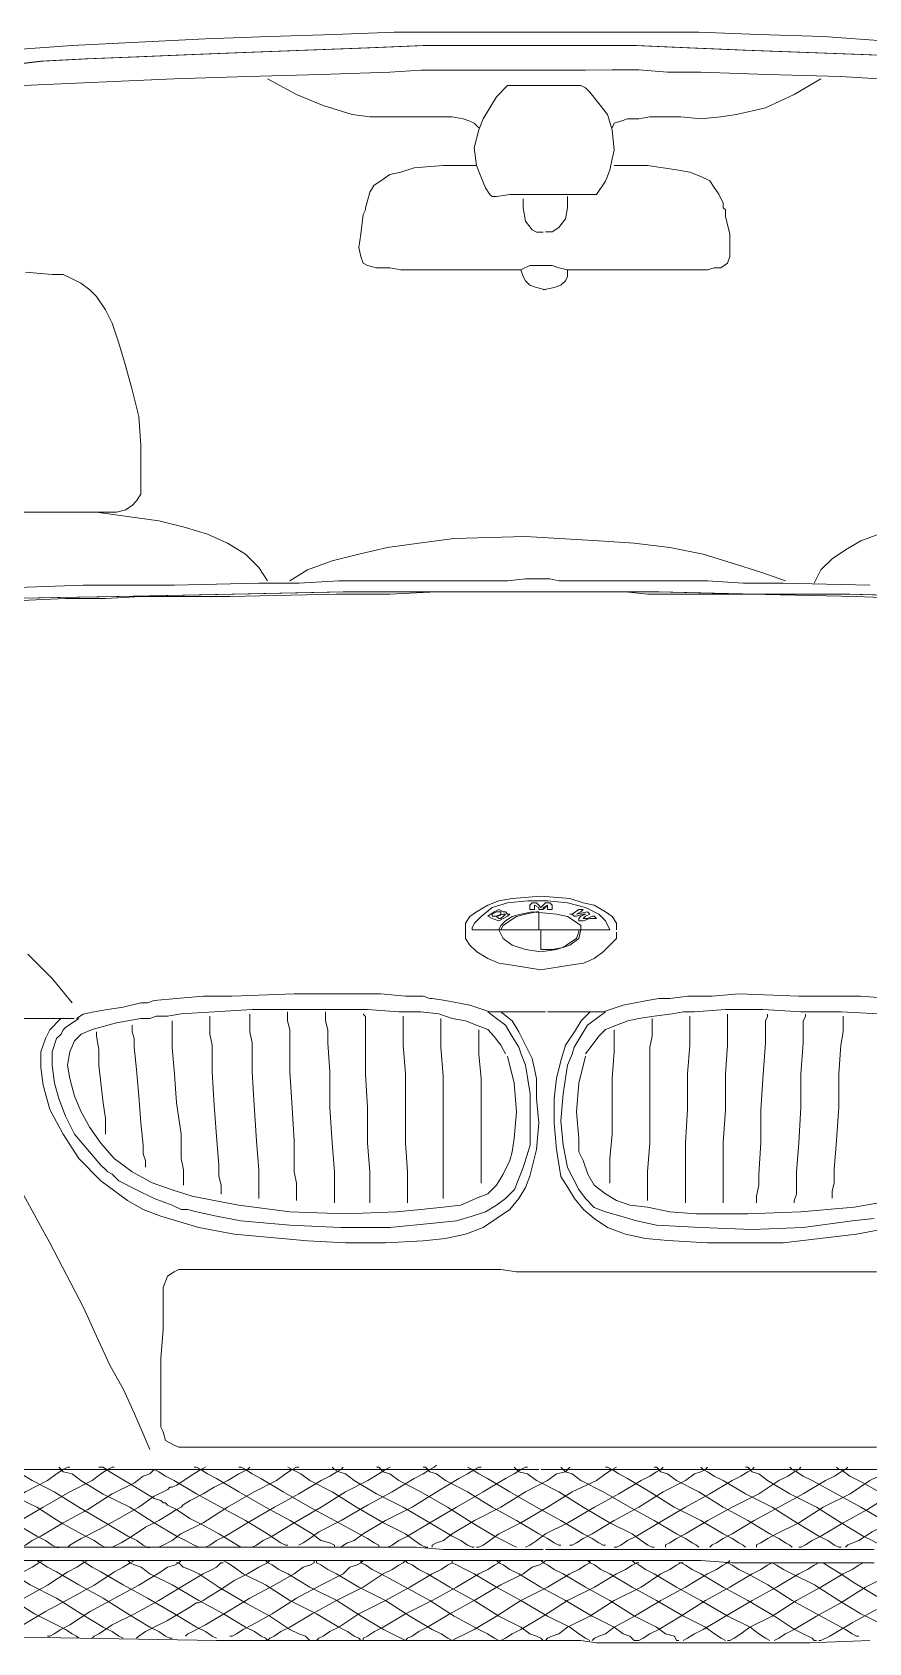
# Model space of a CAD drawing. Header units: metres. Extents: x 14 to 155, y 0 to 125.
# Drawn here: x 138.3 to 138.89, y 95.484 to 96.62 of the extents above; entities that cross this region are included whole.
import ezdxf

# ---------------------------------------------------------------- set-up
doc = ezdxf.new("R2010")
doc.units = ezdxf.units.M
doc.layers.add('PDF2_Geometry', color=7, linetype='Continuous', true_color=0xffbe80)

msp = doc.modelspace()

# ---------------------------------------------------------------- linework, layer by layer
at = {"layer": 'PDF2_Geometry', "color": 0, "lineweight": 0}
for points in [[(138.9033, 96.6136), (138.8579, 96.6168), (138.8124, 96.6183), (138.7701, 96.6199), (138.731, 96.6199), (138.6949, 96.6199), (138.6636, 96.6199), (138.6323, 96.6199), (138.5962, 96.6199), (138.5555, 96.6199), (138.5132, 96.6183), (138.4678, 96.6168), (138.4224, 96.6152), (138.3283, 96.6105), (138.2829, 96.6073)], [(138.2923, 96.5979), (138.3063, 96.5995), (138.3377, 96.6011), (138.3737, 96.6026), (138.4129, 96.6042), (138.4552, 96.6058), (138.5367, 96.6089), (138.5759, 96.6105), (138.6103, 96.6105), (138.6259, 96.6105), (138.6416, 96.6105), (138.6541, 96.6105), (138.6651, 96.6105), (138.6777, 96.6105), (138.6933, 96.6105), (138.7246, 96.6105), (138.7622, 96.6089), (138.8014, 96.6073), (138.8844, 96.6042), (138.9252, 96.6026)], [(138.2938, 96.5979), (138.3079, 96.5995), (138.3393, 96.6011), (138.3753, 96.6026), (138.4145, 96.6042), (138.4568, 96.6058), (138.5383, 96.6089), (138.5775, 96.6105), (138.6119, 96.6105), (138.6275, 96.6105), (138.6432, 96.6105), (138.6557, 96.6105), (138.6667, 96.6105), (138.6793, 96.6105), (138.6949, 96.6105), (138.7262, 96.6105), (138.7638, 96.6089), (138.803, 96.6073), (138.886, 96.6042), (138.9268, 96.6026)], [(138.9237, 96.5854), (138.8703, 96.5886), (138.8187, 96.5901), (138.7717, 96.5917), (138.7482, 96.5917), (138.7278, 96.5933), (138.709, 96.5933), (138.6902, 96.5932), (138.6746, 96.5932), (138.662, 96.5932), (138.648, 96.5932), (138.6322, 96.5932), (138.615, 96.5932), (138.5946, 96.5932), (138.5743, 96.5932), (138.5523, 96.5917), (138.5038, 96.5901), (138.4521, 96.5886), (138.4003, 96.587), (138.2938, 96.5823)], [(138.4662, 96.587), (138.4865, 96.576), (138.5054, 96.5681), (138.5257, 96.5619), (138.5383, 96.5603), (138.5523, 96.5603), (138.5649, 96.5603), (138.5774, 96.5603), (138.5883, 96.5603), (138.5962, 96.5603), (138.6041, 96.5587), (138.6088, 96.5572), (138.6119, 96.5557), (138.615, 96.5525)], [(138.8563, 96.587), (138.8374, 96.576), (138.8171, 96.5666), (138.7967, 96.5619), (138.7858, 96.5603), (138.7717, 96.5588), (138.7576, 96.5603), (138.7466, 96.5603), (138.7356, 96.5603), (138.7278, 96.5587), (138.72, 96.5587), (138.7153, 96.5572), (138.7106, 96.5557), (138.709, 96.5525)], [(138.6135, 96.5259), (138.6119, 96.5259), (138.6072, 96.5259), (138.5994, 96.5259), (138.5899, 96.5259), (138.5696, 96.5243), (138.5602, 96.5212), (138.5523, 96.5196), (138.546, 96.515), (138.5414, 96.5119), (138.5383, 96.5071), (138.5367, 96.5009), (138.5351, 96.4961), (138.5351, 96.4946), (138.5336, 96.4914), (138.532, 96.4774), (138.5304, 96.468), (138.532, 96.4617), (138.5336, 96.457), (138.5367, 96.4554), (138.543, 96.4538), (138.546, 96.4538), (138.5523, 96.4538), (138.5602, 96.4523), (138.5696, 96.4523), (138.5915, 96.4523), (138.6135, 96.4523), (138.6307, 96.4523), (138.6385, 96.4523), (138.6433, 96.4523), (138.6448, 96.4523), (138.6464, 96.4476), (138.648, 96.4445), (138.6511, 96.4414), (138.6557, 96.4398), (138.662, 96.4382)], [(138.7106, 96.5259), (138.7122, 96.5259), (138.7169, 96.5259), (138.7246, 96.5259), (138.7341, 96.5259), (138.7545, 96.5228), (138.7638, 96.5212), (138.7717, 96.5181), (138.778, 96.515), (138.7811, 96.5103), (138.7842, 96.5056), (138.7874, 96.4993), (138.7874, 96.4961), (138.789, 96.4946), (138.789, 96.4899), (138.7921, 96.4774), (138.7921, 96.468), (138.7921, 96.4617), (138.7905, 96.457), (138.7858, 96.4538), (138.7811, 96.4538), (138.7764, 96.4523), (138.7717, 96.4523), (138.7638, 96.4523), (138.7545, 96.4523), (138.7325, 96.4523), (138.7106, 96.4523), (138.6917, 96.4523), (138.6856, 96.4523), (138.6808, 96.4523), (138.6777, 96.4523), (138.6777, 96.4476), (138.6761, 96.4445), (138.673, 96.4414), (138.6683, 96.4398), (138.6604, 96.4382)], [(138.6464, 96.5024), (138.6464, 96.4961), (138.648, 96.4867), (138.6526, 96.4805), (138.6557, 96.4789), (138.6604, 96.4789)], [(138.6777, 96.504), (138.6777, 96.4961), (138.6761, 96.4883), (138.6714, 96.4821), (138.6667, 96.479), (138.662, 96.479)], [(138.6777, 96.4522), (138.6714, 96.4538), (138.6667, 96.4553), (138.6636, 96.4553), (138.662, 96.4553), (138.6604, 96.4553), (138.6573, 96.4553), (138.6511, 96.4553), (138.6448, 96.4522)], [(138.2954, 96.4506), (138.3142, 96.4491), (138.3189, 96.4491), (138.3221, 96.4491), (138.3284, 96.4459), (138.3346, 96.4429), (138.3408, 96.4382), (138.3455, 96.4334), (138.3518, 96.424), (138.3565, 96.4146), (138.3613, 96.4006), (138.3659, 96.3848), (138.3706, 96.3677), (138.3753, 96.3488), (138.3769, 96.3285), (138.3769, 96.3049), (138.3769, 96.3003), (138.3769, 96.2972), (138.3769, 96.294), (138.3737, 96.2893), (138.3706, 96.2862), (138.366, 96.283), (138.3597, 96.2815), (138.3518, 96.2815), (138.3424, 96.2815), (138.3299, 96.2815), (138.3158, 96.2815), (138.2845, 96.2815)], [(138.4662, 96.2329), (138.4599, 96.2423), (138.4505, 96.2518), (138.438, 96.2596), (138.4239, 96.2659), (138.4082, 96.2705), (138.3894, 96.2752), (138.3675, 96.2784), (138.3455, 96.2815)], [(138.8516, 96.2314), (138.8563, 96.2407), (138.8642, 96.2486), (138.8735, 96.2549), (138.8845, 96.2612), (138.8971, 96.2659), (138.9111, 96.2706), (138.9268, 96.2737), (138.944, 96.2768)], [(138.4818, 96.2329), (138.4944, 96.2408), (138.5116, 96.247), (138.5304, 96.2518), (138.5507, 96.2565), (138.5727, 96.2596), (138.5978, 96.2628), (138.6479, 96.2643), (138.6996, 96.2612), (138.7247, 96.2596), (138.7497, 96.2565), (138.7732, 96.2518), (138.7936, 96.2455), (138.814, 96.2392), (138.8312, 96.233)], [(138.2046, 96.2251), (138.3361, 96.2298), (138.4004, 96.2298), (138.4599, 96.2313), (138.4881, 96.2314), (138.5163, 96.2329), (138.5414, 96.2329), (138.5649, 96.2329), (138.5852, 96.2329), (138.6056, 96.2329), (138.6212, 96.2329), (138.6354, 96.2329), (138.648, 96.2345), (138.6557, 96.2345), (138.6604, 96.2345), (138.662, 96.2345), (138.6651, 96.2345), (138.6714, 96.2329), (138.6809, 96.2329), (138.6933, 96.2329), (138.7106, 96.2329), (138.7294, 96.2329), (138.7513, 96.2329), (138.7764, 96.2329), (138.8014, 96.2314), (138.8297, 96.2314), (138.8908, 96.2298)], [(138.9378, 96.222), (138.875, 96.2235), (138.8092, 96.2235), (138.7403, 96.2251), (138.6682, 96.2251), (138.5946, 96.2251), (138.5194, 96.2251), (138.4411, 96.2235), (138.3597, 96.222), (138.2766, 96.2204)], [(138.9394, 96.222), (138.8766, 96.2235), (138.8108, 96.2235), (138.7419, 96.2251), (138.6698, 96.2251), (138.5978, 96.2251), (138.521, 96.2251), (138.4426, 96.2235), (138.3613, 96.222), (138.2782, 96.2204)], [(138.9158, 96.2204), (138.8813, 96.222), (138.8061, 96.2235), (138.7685, 96.2235), (138.734, 96.2235), (138.7184, 96.2251), (138.7043, 96.2251), (138.6918, 96.2251), (138.6808, 96.2251), (138.6714, 96.2251), (138.6651, 96.2251), (138.662, 96.2251), (138.6604, 96.2251), (138.6588, 96.2251), (138.6542, 96.2251), (138.6479, 96.2251), (138.6385, 96.2251), (138.6275, 96.2251), (138.615, 96.2251), (138.6009, 96.2251), (138.5852, 96.2251), (138.5523, 96.2235), (138.5147, 96.2235), (138.4396, 96.222), (138.4066, 96.222), (138.391, 96.222), (138.3768, 96.222), (138.3518, 96.2204), (138.3377, 96.2204), (138.3236, 96.2204), (138.2876, 96.2188)], [(138.7122, 95.9869), (138.7122, 95.9916), (138.7091, 95.9963), (138.7044, 95.9995), (138.6965, 96.0042), (138.6887, 96.0058), (138.6793, 96.0089), (138.6589, 96.0105), (138.6386, 96.0089), (138.6291, 96.0073), (138.6214, 96.0042), (138.6135, 95.9995), (138.6088, 95.9963), (138.6057, 95.9916), (138.6057, 95.9869), (138.6057, 95.9807), (138.6088, 95.976), (138.6136, 95.9713), (138.6214, 95.9666), (138.6292, 95.9634), (138.6386, 95.9619), (138.6589, 95.9587), (138.6793, 95.9619), (138.6888, 95.9634), (138.6965, 95.9666), (138.7028, 95.9713), (138.7075, 95.976), (138.7122, 95.9807), (138.7122, 95.9853)], [(138.7075, 95.9869), (138.7075, 95.9869)], [(138.3284, 95.9353), (138.3143, 95.9525), (138.2971, 95.9698)], [(138.662, 95.929), (138.6604, 95.929), (138.6558, 95.929), (138.6432, 95.929), (138.6291, 95.929), (138.6244, 95.929), (138.6229, 95.929), (138.6088, 95.9337), (138.5915, 95.9369), (138.5822, 95.9384), (138.5806, 95.9384), (138.5759, 95.94), (138.5633, 95.94), (138.5461, 95.9416), (138.5273, 95.9416), (138.485, 95.9416), (138.4412, 95.94), (138.4208, 95.94), (138.402, 95.9384), (138.3863, 95.9369), (138.3816, 95.9353), (138.3769, 95.9353), (138.3644, 95.9322), (138.3534, 95.9306), (138.344, 95.929), (138.3362, 95.9274), (138.3315, 95.9243)], [(138.6636, 95.929), (138.6652, 95.929), (138.6699, 95.929), (138.6825, 95.929), (138.6965, 95.929), (138.7012, 95.929), (138.7028, 95.929), (138.7169, 95.9337), (138.7325, 95.9368), (138.742, 95.9384), (138.7451, 95.9384), (138.7498, 95.9384), (138.7624, 95.94), (138.7796, 95.94), (138.7984, 95.9416), (138.8406, 95.94), (138.8845, 95.94), (138.905, 95.9384)], [(138.1529, 95.9227), (138.156, 95.9227), (138.1622, 95.9227), (138.1732, 95.9227), (138.1842, 95.9243), (138.1951, 95.9243), (138.2045, 95.9243), (138.2124, 95.9243), (138.214, 95.9243), (138.2155, 95.9243), (138.2187, 95.9243), (138.225, 95.9243), (138.2327, 95.9243), (138.2516, 95.9243), (138.2719, 95.9243), (138.2939, 95.9243), (138.3111, 95.9243), (138.3189, 95.9243), (138.3252, 95.9243), (138.3284, 95.9243), (138.3299, 95.9243)], [(138.2156, 95.9227), (138.2266, 95.9086), (138.2391, 95.8914), (138.2516, 95.8741), (138.2642, 95.8538), (138.2877, 95.8115), (138.3127, 95.766), (138.3363, 95.7206), (138.3456, 95.7002), (138.355, 95.6799), (138.3645, 95.6626), (138.3723, 95.6454), (138.3785, 95.6313), (138.3832, 95.6204)], [(138.3205, 95.9243), (138.3126, 95.9164), (138.3095, 95.9102), (138.3064, 95.9008), (138.3064, 95.8898), (138.3079, 95.8773), (138.3126, 95.8601), (138.3221, 95.8428), (138.3331, 95.8256), (138.3487, 95.8099), (138.3675, 95.7959), (138.3784, 95.7896), (138.391, 95.7849), (138.4176, 95.777), (138.4427, 95.7723), (138.4944, 95.7676), (138.521, 95.7661), (138.5493, 95.7661), (138.5759, 95.7676), (138.5915, 95.7692), (138.6056, 95.7723), (138.6182, 95.777), (138.6275, 95.7833), (138.6369, 95.7896), (138.6432, 95.7974), (138.6479, 95.8052), (138.6511, 95.8131), (138.6558, 95.8319), (138.6574, 95.8507), (138.6558, 95.8679), (138.6558, 95.882), (138.6527, 95.8961), (138.6479, 95.9055), (138.6432, 95.9149), (138.6385, 95.9227), (138.6307, 95.929)], [(138.6214, 95.929), (138.6276, 95.9243), (138.6339, 95.9196), (138.6386, 95.9117), (138.6433, 95.904), (138.6449, 95.8992), (138.648, 95.8914), (138.6512, 95.8711), (138.6512, 95.8522), (138.6512, 95.835), (138.6464, 95.8193), (138.6402, 95.8037), (138.6339, 95.7974), (138.6276, 95.7927), (138.6198, 95.788), (138.6104, 95.7849), (138.5994, 95.7817), (138.5854, 95.7802), (138.5524, 95.777), (138.5179, 95.777), (138.4819, 95.7786), (138.4474, 95.7817), (138.4302, 95.7849), (138.4161, 95.788), (138.4098, 95.7896), (138.4052, 95.7896), (138.3989, 95.7927), (138.3863, 95.7974), (138.3738, 95.8036), (138.3613, 95.8099), (138.3566, 95.8146), (138.3535, 95.8162), (138.3519, 95.8178), (138.3487, 95.8209), (138.3393, 95.8319), (138.33, 95.8428), (138.3237, 95.8554), (138.319, 95.8679), (138.3159, 95.8788), (138.3143, 95.8914), (138.3143, 95.9008), (138.3174, 95.9101), (138.3206, 95.9133), (138.3221, 95.9164), (138.3237, 95.918), (138.3331, 95.9243)], [(138.6354, 95.8977), (138.6401, 95.8788), (138.6417, 95.8585), (138.6401, 95.8397), (138.6385, 95.8303), (138.637, 95.8241), (138.6323, 95.8146), (138.6275, 95.8068), (138.6214, 95.8006), (138.6135, 95.7975), (138.6025, 95.7927), (138.59, 95.7912), (138.5743, 95.7896), (138.557, 95.788), (138.521, 95.7865), (138.4819, 95.788), (138.4459, 95.7927), (138.4286, 95.7959), (138.4129, 95.799), (138.3989, 95.8036), (138.3847, 95.8084), (138.3707, 95.8162), (138.3581, 95.8256), (138.3487, 95.8365), (138.3408, 95.8475), (138.3347, 95.8585), (138.33, 95.8695), (138.3268, 95.882), (138.3252, 95.8914), (138.3268, 95.9008), (138.33, 95.9086), (138.3347, 95.9133), (138.3424, 95.9165), (138.3597, 95.9212), (138.3769, 95.9243), (138.3832, 95.9243), (138.3879, 95.9259), (138.3957, 95.9259), (138.4052, 95.9275), (138.4286, 95.929), (138.4552, 95.9306), (138.4834, 95.9306), (138.5101, 95.9306), (138.5367, 95.9306), (138.5586, 95.929), (138.5665, 95.929), (138.5743, 95.929), (138.5869, 95.9275), (138.5962, 95.9243), (138.6056, 95.9227), (138.6135, 95.9196), (138.6214, 95.9165), (138.626, 95.9117), (138.6307, 95.9056), (138.6338, 95.8993)], [(138.3989, 95.9227), (138.3989, 95.9211), (138.3989, 95.918), (138.3989, 95.9117), (138.3989, 95.9039), (138.4005, 95.8851), (138.402, 95.8648), (138.4052, 95.8428), (138.4052, 95.8256), (138.4068, 95.8177), (138.4068, 95.8115), (138.4068, 95.8083), (138.4068, 95.8067)], [(138.4255, 95.9259), (138.4255, 95.9243), (138.4255, 95.9196), (138.4255, 95.9133), (138.4271, 95.9056), (138.4271, 95.8867), (138.4286, 95.8633), (138.4302, 95.8413), (138.4318, 95.8209), (138.4318, 95.8131), (138.4334, 95.8068), (138.4334, 95.8021), (138.4334, 95.8005)], [(138.4537, 95.9274), (138.4537, 95.9258), (138.4537, 95.9211), (138.4537, 95.9148), (138.4553, 95.9071), (138.4553, 95.8867), (138.4568, 95.8632), (138.4584, 95.8381), (138.46, 95.8177), (138.46, 95.8099), (138.46, 95.8036), (138.46, 95.799), (138.46, 95.7974)], [(138.4803, 95.929), (138.4803, 95.9274), (138.4803, 95.9227), (138.4819, 95.9164), (138.4819, 95.9071), (138.4819, 95.8867), (138.4834, 95.8616), (138.485, 95.8381), (138.485, 95.8162), (138.4866, 95.8083), (138.4866, 95.8021), (138.4866, 95.7974), (138.4866, 95.7959)], [(138.507, 95.929), (138.507, 95.9274), (138.507, 95.9227), (138.5086, 95.9164), (138.5086, 95.9071), (138.5101, 95.8867), (138.5101, 95.8616), (138.5117, 95.8366), (138.5133, 95.8162), (138.5133, 95.8068), (138.5133, 95.8006), (138.5133, 95.7959), (138.5133, 95.7943)], [(138.5336, 95.9274), (138.5352, 95.9258), (138.5352, 95.9211), (138.5352, 95.9148), (138.5352, 95.9071), (138.5352, 95.8851), (138.5367, 95.8616), (138.5367, 95.8366), (138.5383, 95.8162), (138.5383, 95.8067), (138.5383, 95.8005), (138.5383, 95.7958), (138.5383, 95.7943)], [(138.5618, 95.9259), (138.5618, 95.9212), (138.5618, 95.9149), (138.5618, 95.9056), (138.5634, 95.8852), (138.5634, 95.8601), (138.5634, 95.8366), (138.5649, 95.8162), (138.5649, 95.8068), (138.5649, 95.8006), (138.5649, 95.7959), (138.5649, 95.7943)], [(138.5884, 95.9243), (138.5884, 95.9227), (138.5884, 95.918), (138.5884, 95.9117), (138.5884, 95.904), (138.59, 95.8836), (138.59, 95.8601), (138.59, 95.8366), (138.59, 95.8162), (138.59, 95.8083), (138.59, 95.8021), (138.59, 95.799), (138.59, 95.7974)], [(138.9065, 95.777), (138.8814, 95.7723), (138.8297, 95.7661), (138.8031, 95.7661), (138.7764, 95.7661), (138.7483, 95.7677), (138.7326, 95.7692), (138.7185, 95.7723), (138.7059, 95.777), (138.6965, 95.7833), (138.6888, 95.7896), (138.6825, 95.7974), (138.6778, 95.8052), (138.673, 95.813), (138.6699, 95.8319), (138.6683, 95.8506), (138.6683, 95.8679), (138.6699, 95.882), (138.673, 95.8945), (138.6762, 95.9055), (138.6825, 95.9148), (138.6872, 95.9227), (138.6935, 95.929)], [(138.7043, 95.929), (138.698, 95.9243), (138.6918, 95.9196), (138.6871, 95.9118), (138.6824, 95.904), (138.6808, 95.8992), (138.6777, 95.8914), (138.6745, 95.8711), (138.673, 95.8522), (138.6745, 95.835), (138.6777, 95.8193), (138.6855, 95.8037), (138.6903, 95.7974), (138.6965, 95.7911), (138.7043, 95.788), (138.7153, 95.7849), (138.7263, 95.7817), (138.7403, 95.7786), (138.7717, 95.777), (138.8077, 95.7754), (138.8437, 95.777), (138.8782, 95.7817), (138.8939, 95.7833)], [(138.8971, 95.9275), (138.8705, 95.929), (138.8422, 95.929), (138.8156, 95.9306), (138.789, 95.9306), (138.767, 95.929), (138.7592, 95.929), (138.7514, 95.9275), (138.7388, 95.9259), (138.7279, 95.9243), (138.7201, 95.9227), (138.7122, 95.9196), (138.7043, 95.9165), (138.6996, 95.9118), (138.695, 95.9056), (138.6903, 95.8993)], [(138.7372, 95.9243), (138.7372, 95.9227), (138.7372, 95.918), (138.7372, 95.9118), (138.7356, 95.904), (138.7356, 95.8836), (138.7356, 95.8601), (138.7356, 95.8366), (138.7341, 95.8162), (138.7341, 95.8083), (138.7341, 95.8022), (138.7341, 95.7974), (138.7341, 95.7959)], [(138.7639, 95.9259), (138.7639, 95.9243), (138.7639, 95.9212), (138.7639, 95.9133), (138.7639, 95.9056), (138.7623, 95.8852), (138.7623, 95.8601), (138.7608, 95.8366), (138.7608, 95.8147), (138.7608, 95.8068), (138.7608, 95.8006), (138.7608, 95.7959), (138.7608, 95.7943)], [(138.7905, 95.9274), (138.7905, 95.9258), (138.7905, 95.9211), (138.7905, 95.9148), (138.7905, 95.9055), (138.7889, 95.8851), (138.7889, 95.86), (138.7874, 95.8366), (138.7874, 95.8146), (138.7874, 95.8068), (138.7874, 95.8005), (138.7874, 95.7958), (138.7874, 95.7943)], [(138.8187, 95.9274), (138.8187, 95.9258), (138.8171, 95.9227), (138.8171, 95.9148), (138.8171, 95.9071), (138.8156, 95.8851), (138.814, 95.86), (138.814, 95.8366), (138.8124, 95.8146), (138.8124, 95.8068), (138.8108, 95.799), (138.8108, 95.7958), (138.8108, 95.7943)], [(138.8453, 95.9274), (138.8453, 95.9258), (138.8437, 95.9227), (138.8437, 95.9149), (138.8437, 95.9071), (138.8422, 95.8851), (138.8422, 95.8616), (138.8406, 95.8366), (138.8391, 95.8162), (138.8391, 95.8068), (138.8391, 95.8005), (138.8375, 95.7958), (138.8375, 95.7943)], [(138.872, 95.9259), (138.872, 95.9243), (138.872, 95.9212), (138.872, 95.9149), (138.8704, 95.9056), (138.8689, 95.8852), (138.8689, 95.8617), (138.8673, 95.8382), (138.8657, 95.8178), (138.8657, 95.8084), (138.8642, 95.8022), (138.8642, 95.799), (138.8642, 95.7975)], [(138.3456, 95.9149), (138.3456, 95.9133), (138.3456, 95.9118), (138.3472, 95.9024), (138.3472, 95.8914), (138.3487, 95.8789), (138.3503, 95.8648), (138.3519, 95.8538), (138.3519, 95.846), (138.3519, 95.8428)], [(138.3707, 95.9196), (138.3707, 95.918), (138.3707, 95.9149), (138.3722, 95.9102), (138.3722, 95.904), (138.3738, 95.8883), (138.3753, 95.8695), (138.3769, 95.8507), (138.3785, 95.835), (138.3785, 95.8288), (138.38, 95.8241), (138.38, 95.8209), (138.38, 95.8194)], [(138.6151, 95.9164), (138.6151, 95.9148), (138.6151, 95.9117), (138.6151, 95.9071), (138.6151, 95.8992), (138.6167, 95.8819), (138.6167, 95.8616), (138.6167, 95.8428), (138.6167, 95.8256), (138.6167, 95.8177), (138.6167, 95.813), (138.6167, 95.8099), (138.6167, 95.8083)], [(138.7106, 95.9164), (138.7106, 95.9133), (138.7106, 95.9071), (138.7106, 95.9008), (138.709, 95.8819), (138.709, 95.8632), (138.709, 95.8428), (138.7075, 95.8256), (138.7075, 95.8177), (138.7075, 95.813), (138.7075, 95.8099), (138.7075, 95.8083)], [(138.6903, 95.8977), (138.6856, 95.8788), (138.684, 95.8585), (138.6856, 95.8397), (138.6856, 95.8303), (138.6887, 95.8241), (138.6919, 95.8146), (138.6965, 95.8068), (138.7043, 95.8006), (138.7122, 95.7959), (138.7216, 95.7927), (138.7341, 95.7912), (138.7498, 95.788), (138.7686, 95.7865), (138.8046, 95.7865), (138.8422, 95.788), (138.8798, 95.7912), (138.8971, 95.7943)], [(138.8954, 95.622), (138.886, 95.622), (138.8641, 95.622), (138.8375, 95.622), (138.7795, 95.622), (138.7513, 95.622), (138.7247, 95.622), (138.7011, 95.622), (138.6902, 95.622), (138.6824, 95.622), (138.6745, 95.622), (138.6698, 95.622), (138.6667, 95.622), (138.6651, 95.622), (138.6605, 95.622), (138.6558, 95.622), (138.6479, 95.622), (138.6401, 95.622), (138.6291, 95.622), (138.6056, 95.622), (138.5774, 95.622), (138.5477, 95.622), (138.4881, 95.6219), (138.4615, 95.6219), (138.438, 95.6219), (138.4286, 95.6219), (138.4191, 95.6219), (138.4129, 95.6219), (138.4082, 95.6219), (138.4067, 95.6219), (138.4051, 95.6219), (138.4035, 95.6219), (138.4004, 95.6235), (138.3941, 95.6266), (138.3925, 95.6329), (138.391, 95.636), (138.391, 95.6392), (138.391, 95.6455), (138.391, 95.6533), (138.391, 95.6626), (138.391, 95.6846), (138.3925, 95.705), (138.3925, 95.7144), (138.3925, 95.7222), (138.3925, 95.7285), (138.3925, 95.7316), (138.3925, 95.7347), (138.3957, 95.7426), (138.4004, 95.7457), (138.4035, 95.7473), (138.4067, 95.7473), (138.4098, 95.7473), (138.4144, 95.7473), (138.4207, 95.7473), (138.4286, 95.7473), (138.438, 95.7473), (138.4615, 95.7473), (138.4881, 95.7473), (138.5492, 95.7473), (138.579, 95.7473), (138.6072, 95.7473), (138.6306, 95.7473), (138.6416, 95.7457), (138.6495, 95.7457), (138.6573, 95.7457), (138.662, 95.7457), (138.6667, 95.7457), (138.6682, 95.7457), (138.6714, 95.7457), (138.6761, 95.7457), (138.684, 95.7457), (138.6918, 95.7457), (138.7011, 95.7457), (138.7247, 95.7457), (138.7513, 95.7457), (138.7811, 95.7457), (138.8375, 95.7457), (138.8641, 95.7457), (138.886, 95.7457), (138.8954, 95.7457)], [(138.2203, 95.6078), (138.2203, 95.6062), (138.2234, 95.6047), (138.2282, 95.6015), (138.2343, 95.5984), (138.2516, 95.5889), (138.2689, 95.5796), (138.2877, 95.5686), (138.3034, 95.5592), (138.3095, 95.5561), (138.3143, 95.5529), (138.3174, 95.5513), (138.319, 95.5513)], [(138.2266, 95.5514), (138.2282, 95.5514), (138.2313, 95.553), (138.2359, 95.5561), (138.2422, 95.5593), (138.2579, 95.5687), (138.2767, 95.5797), (138.2955, 95.5906), (138.3111, 95.5984), (138.3174, 95.6031), (138.3221, 95.6063), (138.3253, 95.6079), (138.3268, 95.6079)], [(138.2532, 95.6078), (138.2548, 95.6062), (138.2579, 95.6047), (138.2626, 95.6031), (138.2689, 95.5984), (138.2845, 95.5889), (138.3034, 95.5796), (138.3206, 95.5686), (138.3378, 95.5592), (138.344, 95.5561), (138.3487, 95.5529), (138.3519, 95.5513)], [(138.2579, 95.5514), (138.2595, 95.5514), (138.2626, 95.553), (138.2673, 95.5561), (138.2735, 95.5593), (138.2892, 95.5687), (138.308, 95.5797), (138.3268, 95.5906), (138.3424, 95.5984), (138.3487, 95.6031), (138.3534, 95.6063), (138.3566, 95.6079), (138.3581, 95.6079)], [(138.2845, 95.6078), (138.2876, 95.6047), (138.2924, 95.6031), (138.3002, 95.5984), (138.3158, 95.5905), (138.3331, 95.5796), (138.3519, 95.5686), (138.3676, 95.5592), (138.3739, 95.5561), (138.3785, 95.5529), (138.3816, 95.5513), (138.3832, 95.5513)], [(138.2908, 95.5514), (138.2924, 95.5514), (138.2955, 95.553), (138.3002, 95.5561), (138.3064, 95.5593), (138.3221, 95.5687), (138.3394, 95.5781), (138.3566, 95.589), (138.3723, 95.5969), (138.3785, 95.6016), (138.3832, 95.6031), (138.3863, 95.6063), (138.3879, 95.6063)], [(138.2923, 95.6062), (138.3565, 95.6062), (138.4192, 95.6062), (138.4772, 95.6062), (138.5038, 95.6062), (138.5304, 95.6062), (138.554, 95.6062), (138.5759, 95.6062), (138.5962, 95.6062), (138.6151, 95.6062), (138.6291, 95.6062), (138.6417, 95.6062), (138.6511, 95.6062), (138.6574, 95.6062)], [(138.3189, 95.6078), (138.322, 95.6047), (138.3283, 95.6031), (138.3346, 95.5984), (138.3502, 95.5889), (138.3691, 95.5796), (138.3863, 95.5686), (138.402, 95.5592), (138.4082, 95.5561), (138.4145, 95.5529), (138.4176, 95.5514)], [(138.3237, 95.5514), (138.3253, 95.5514), (138.3268, 95.553), (138.3347, 95.5577), (138.3472, 95.564), (138.3613, 95.5718), (138.3754, 95.5797), (138.3863, 95.5874), (138.3958, 95.5921), (138.3973, 95.5937), (138.3989, 95.5937), (138.4021, 95.5953), (138.4115, 95.6016), (138.4192, 95.6063), (138.4224, 95.6079)], [(138.3471, 95.6078), (138.3502, 95.6078), (138.355, 95.6047), (138.3707, 95.5952), (138.3863, 95.5859), (138.391, 95.5843), (138.3926, 95.5828), (138.3941, 95.5828), (138.3957, 95.5812), (138.402, 95.578), (138.4114, 95.5718), (138.4207, 95.5671), (138.4317, 95.5608), (138.4396, 95.5561), (138.4474, 95.5514), (138.449, 95.5514)], [(138.355, 95.5514), (138.3566, 95.5514), (138.3629, 95.5545), (138.3707, 95.5593), (138.38, 95.5655), (138.3895, 95.5703), (138.3973, 95.575), (138.402, 95.5781), (138.4052, 95.5797), (138.4067, 95.5813), (138.4115, 95.5844), (138.4208, 95.589), (138.4286, 95.5937), (138.4381, 95.5984), (138.4459, 95.6031), (138.4521, 95.6063), (138.4537, 95.6079)], [(138.3863, 95.6063), (138.3894, 95.6047), (138.3941, 95.6016), (138.4004, 95.5984), (138.4161, 95.589), (138.4333, 95.5797), (138.4505, 95.5703), (138.4662, 95.5608), (138.4709, 95.5577), (138.4756, 95.5546), (138.4788, 95.553), (138.4804, 95.553)], [(138.3894, 95.5514), (138.3925, 95.553), (138.3988, 95.5561), (138.4051, 95.5608), (138.4207, 95.5687), (138.438, 95.5797), (138.4568, 95.5906), (138.4725, 95.5984), (138.4788, 95.6031), (138.4835, 95.6063), (138.4865, 95.6079), (138.4881, 95.6079)], [(138.4145, 95.6078), (138.4161, 95.6078), (138.4192, 95.6062), (138.4239, 95.6031), (138.4302, 95.5999), (138.4459, 95.5905), (138.4647, 95.5796), (138.482, 95.5702), (138.4976, 95.5608), (138.5038, 95.5561), (138.5101, 95.5545), (138.5133, 95.5529), (138.5133, 95.5514)], [(138.4208, 95.5514), (138.4224, 95.5514), (138.4255, 95.553), (138.4302, 95.5561), (138.4365, 95.5593), (138.4521, 95.5687), (138.471, 95.5797), (138.4882, 95.589), (138.5039, 95.5984), (138.5101, 95.6016), (138.5149, 95.6047), (138.518, 95.6063), (138.5195, 95.6079)], [(138.4459, 95.6078), (138.4475, 95.6078), (138.4505, 95.6062), (138.4552, 95.6031), (138.4615, 95.5999), (138.4772, 95.5905), (138.496, 95.5796), (138.5133, 95.5702), (138.5304, 95.5608), (138.5367, 95.5576), (138.5414, 95.5545), (138.5446, 95.5529), (138.5446, 95.5514)], [(138.4537, 95.5514), (138.4553, 95.5514), (138.4584, 95.553), (138.4631, 95.5561), (138.4694, 95.5593), (138.485, 95.5687), (138.5039, 95.5797), (138.5211, 95.5906), (138.5368, 95.5984), (138.5446, 95.6031), (138.5493, 95.6063), (138.5525, 95.6079)], [(138.4804, 95.6078), (138.4835, 95.6062), (138.4897, 95.6031), (138.496, 95.5984), (138.5117, 95.5905), (138.5289, 95.5796), (138.5478, 95.5686), (138.5634, 95.5608), (138.5697, 95.5561), (138.5744, 95.553), (138.5775, 95.5514), (138.5791, 95.5514)], [(138.4881, 95.5529), (138.4912, 95.5545), (138.4959, 95.5576), (138.5022, 95.5623), (138.518, 95.5702), (138.5367, 95.5812), (138.554, 95.5905), (138.5696, 95.5999), (138.5759, 95.6031), (138.5806, 95.6062), (138.5837, 95.6078), (138.5853, 95.6094)], [(138.5117, 95.6078), (138.5133, 95.6062), (138.5164, 95.6047), (138.521, 95.6031), (138.5273, 95.5984), (138.543, 95.589), (138.5618, 95.5796), (138.5806, 95.5686), (138.5962, 95.5592), (138.6025, 95.5561), (138.6072, 95.553), (138.6104, 95.5514), (138.6119, 95.5514)], [(138.518, 95.5514), (138.5196, 95.553), (138.5226, 95.5545), (138.5273, 95.5561), (138.5336, 95.5608), (138.5493, 95.5703), (138.5681, 95.5797), (138.5854, 95.5906), (138.601, 95.6), (138.6072, 95.6031), (138.612, 95.6063), (138.6151, 95.6079), (138.6167, 95.6079)], [(138.543, 95.6078), (138.5446, 95.6078), (138.5477, 95.6047), (138.5524, 95.6031), (138.5586, 95.5984), (138.5743, 95.5905), (138.5931, 95.5796), (138.6104, 95.5686), (138.6261, 95.5592), (138.6323, 95.5561), (138.6385, 95.553), (138.6417, 95.5514)], [(138.5493, 95.5514), (138.5509, 95.5514), (138.554, 95.553), (138.5586, 95.5561), (138.5649, 95.5593), (138.5806, 95.5687), (138.5994, 95.5797), (138.6182, 95.5906), (138.6338, 95.6), (138.6401, 95.6031), (138.6448, 95.6063), (138.648, 95.6079), (138.6495, 95.6079)], [(138.5759, 95.6078), (138.5775, 95.6078), (138.5806, 95.6047), (138.5853, 95.6031), (138.5916, 95.5984), (138.6072, 95.5905), (138.6245, 95.5796), (138.6417, 95.5702), (138.6574, 95.5608), (138.6636, 95.5576), (138.6683, 95.5545), (138.6714, 95.553), (138.673, 95.553)], [(138.5822, 95.5514), (138.5822, 95.553), (138.5853, 95.5545), (138.5901, 95.5561), (138.5962, 95.5608), (138.612, 95.5703), (138.6307, 95.5797), (138.648, 95.5906), (138.6636, 95.5984), (138.6699, 95.6031), (138.6762, 95.6047), (138.6793, 95.6079)], [(138.6072, 95.6078), (138.6103, 95.6062), (138.6151, 95.6031), (138.6213, 95.5999), (138.637, 95.5905), (138.6558, 95.5796), (138.673, 95.5702), (138.6887, 95.5608), (138.695, 95.5576), (138.6997, 95.5545), (138.7027, 95.553), (138.7043, 95.553)], [(138.6135, 95.5515), (138.6151, 95.5515), (138.6182, 95.553), (138.6229, 95.5561), (138.6291, 95.5608), (138.6448, 95.5687), (138.6636, 95.5797), (138.6809, 95.5906), (138.6981, 95.5984), (138.7043, 95.6031), (138.709, 95.6063), (138.7122, 95.6079)], [(138.6401, 95.6078), (138.6432, 95.6047), (138.6495, 95.6031), (138.6558, 95.5984), (138.6714, 95.5905), (138.6887, 95.5796), (138.7075, 95.5686), (138.7232, 95.5608), (138.7295, 95.5561), (138.7342, 95.553), (138.7372, 95.5514), (138.7388, 95.5514)], [(138.648, 95.5515), (138.6511, 95.553), (138.6559, 95.5561), (138.6621, 95.5608), (138.6778, 95.5687), (138.6966, 95.5797), (138.7138, 95.5891), (138.7295, 95.5984), (138.7357, 95.6016), (138.7404, 95.6047), (138.7435, 95.6063), (138.7451, 95.6079)], [(138.8986, 95.6062), (138.8391, 95.6062), (138.8124, 95.6062), (138.7858, 95.6062), (138.7623, 95.6062), (138.7403, 95.6062), (138.72, 95.6062), (138.7027, 95.6062), (138.6871, 95.6062), (138.6745, 95.6062), (138.6651, 95.6062), (138.6589, 95.6062)], [(138.673, 95.6078), (138.6761, 95.6047), (138.6809, 95.6031), (138.6871, 95.5984), (138.7028, 95.5906), (138.7216, 95.5796), (138.7388, 95.5702), (138.7545, 95.5608), (138.7608, 95.5576), (138.7655, 95.5546), (138.7686, 95.553), (138.7702, 95.5514)], [(138.6793, 95.553), (138.6809, 95.553), (138.684, 95.5545), (138.6887, 95.5576), (138.695, 95.5608), (138.7106, 95.5702), (138.7279, 95.5796), (138.7451, 95.5906), (138.7608, 95.5984), (138.7671, 95.6031), (138.7717, 95.6046), (138.7748, 95.6062), (138.7764, 95.6078)], [(138.7043, 95.6078), (138.7059, 95.6078), (138.709, 95.6062), (138.7137, 95.6031), (138.72, 95.5999), (138.7357, 95.5906), (138.7529, 95.5796), (138.7717, 95.5702), (138.7874, 95.5608), (138.7936, 95.5576), (138.7984, 95.5546), (138.8015, 95.553), (138.8031, 95.5514)], [(138.7106, 95.5515), (138.7122, 95.5515), (138.7153, 95.553), (138.72, 95.5561), (138.7263, 95.5593), (138.7419, 95.5687), (138.7608, 95.5797), (138.778, 95.5891), (138.7937, 95.5984), (138.7999, 95.6016), (138.8047, 95.6047), (138.8077, 95.6063), (138.8093, 95.6079)], [(138.7388, 95.6078), (138.7404, 95.6078), (138.7435, 95.6047), (138.7482, 95.6031), (138.7545, 95.5984), (138.7702, 95.5906), (138.7874, 95.5796), (138.8047, 95.5702), (138.8203, 95.5608), (138.8266, 95.5576), (138.8313, 95.5546), (138.8344, 95.553), (138.836, 95.5514)], [(138.7467, 95.5515), (138.7467, 95.5531), (138.7498, 95.5546), (138.7545, 95.5577), (138.7608, 95.5608), (138.7765, 95.5703), (138.7937, 95.5797), (138.8125, 95.5891), (138.8266, 95.5984), (138.8329, 95.6016), (138.8376, 95.6047), (138.8407, 95.6063), (138.8422, 95.6079)], [(138.7717, 95.6078), (138.7733, 95.6062), (138.7764, 95.6047), (138.7811, 95.6015), (138.7874, 95.5984), (138.8031, 95.589), (138.8219, 95.5796), (138.8392, 95.5686), (138.8548, 95.5592), (138.8611, 95.5561), (138.8658, 95.553), (138.8689, 95.5514), (138.8705, 95.5514)], [(138.778, 95.5515), (138.7796, 95.5531), (138.7827, 95.5546), (138.7874, 95.5577), (138.7937, 95.5608), (138.8093, 95.5703), (138.8266, 95.5797), (138.8438, 95.5891), (138.8595, 95.5984), (138.8658, 95.6016), (138.8705, 95.6047), (138.8736, 95.6063), (138.8752, 95.6079)], [(138.8031, 95.6078), (138.8047, 95.6078), (138.8077, 95.6047), (138.8124, 95.6031), (138.8187, 95.5984), (138.8344, 95.589), (138.8532, 95.5796), (138.8705, 95.5686), (138.8861, 95.5592), (138.8924, 95.5561), (138.8986, 95.553), (138.9018, 95.5514)], [(138.8109, 95.5515), (138.8109, 95.5531), (138.814, 95.5546), (138.8188, 95.5577), (138.825, 95.5608), (138.8408, 95.5687), (138.8579, 95.5797), (138.8768, 95.5891), (138.8908, 95.5984), (138.8971, 95.6016), (138.9018, 95.6047), (138.905, 95.6063), (138.9065, 95.6063)], [(138.8344, 95.6078), (138.836, 95.6062), (138.8391, 95.6047), (138.8438, 95.6015), (138.85, 95.5984), (138.8673, 95.589), (138.8845, 95.5796), (138.9033, 95.5686), (138.9189, 95.5592), (138.9268, 95.5562), (138.9315, 95.553), (138.9346, 95.5514), (138.9362, 95.5499)], [(138.8407, 95.5515), (138.8423, 95.5515), (138.8453, 95.5531), (138.85, 95.5561), (138.8563, 95.5593), (138.872, 95.5687), (138.8892, 95.5781), (138.9065, 95.5891), (138.9221, 95.5969), (138.9284, 95.6), (138.9331, 95.6031), (138.9362, 95.6047), (138.9362, 95.6063)], [(138.8673, 95.6078), (138.8689, 95.6062), (138.8704, 95.6062), (138.8767, 95.6015), (138.8861, 95.5968), (138.8971, 95.5906), (138.908, 95.5843), (138.9174, 95.578), (138.9237, 95.5749), (138.9252, 95.5733), (138.9268, 95.5733), (138.9284, 95.5718), (138.9331, 95.5702), (138.9472, 95.5623), (138.9613, 95.553), (138.966, 95.5514), (138.9675, 95.5499)], [(138.8736, 95.5515), (138.8752, 95.5531), (138.8829, 95.5561), (138.8924, 95.5624), (138.9049, 95.5687), (138.9158, 95.575), (138.9252, 95.5813), (138.9331, 95.5844), (138.9347, 95.586), (138.9362, 95.586), (138.9378, 95.5875), (138.941, 95.5891), (138.9534, 95.5969), (138.9644, 95.6031), (138.9691, 95.6063), (138.9707, 95.6063)], [(138.2704, 95.5514), (138.3221, 95.5514), (138.3754, 95.5514), (138.4286, 95.5514), (138.4804, 95.5514), (138.5273, 95.5514), (138.5509, 95.5514), (138.5712, 95.5514), (138.59, 95.5499), (138.6072, 95.5499), (138.6229, 95.5499), (138.6354, 95.5499), (138.6464, 95.5499), (138.6542, 95.5499), (138.659, 95.5499), (138.6605, 95.5499)], [(138.8939, 95.5499), (138.8422, 95.5499), (138.7952, 95.5499), (138.7717, 95.5499), (138.7513, 95.5499), (138.7326, 95.5499), (138.7153, 95.5499), (138.6997, 95.5499), (138.6871, 95.5499), (138.6761, 95.5499), (138.6683, 95.5499), (138.6636, 95.5499), (138.6621, 95.5499)], [(138.2187, 95.4903), (138.2218, 95.4919), (138.2266, 95.495), (138.2328, 95.4982), (138.2469, 95.5076), (138.2642, 95.5169), (138.2798, 95.5263), (138.2939, 95.5342), (138.3002, 95.5373), (138.3049, 95.5405), (138.3079, 95.542), (138.3095, 95.542)], [(138.2359, 95.5421), (138.2375, 95.5421), (138.2406, 95.5405), (138.2453, 95.5374), (138.2516, 95.5342), (138.2673, 95.5248), (138.2845, 95.5154), (138.3018, 95.5045), (138.3174, 95.4966), (138.3237, 95.4935), (138.3284, 95.4904), (138.3315, 95.4888), (138.3331, 95.4872)], [(138.2485, 95.4887), (138.2485, 95.4903), (138.2516, 95.4918), (138.2564, 95.495), (138.2626, 95.4981), (138.2767, 95.506), (138.294, 95.5153), (138.3111, 95.5247), (138.3253, 95.5342), (138.3316, 95.5373), (138.3363, 95.5404), (138.3394, 95.542)], [(138.6605, 95.5421), (138.6589, 95.5421), (138.6542, 95.5421), (138.6464, 95.5421), (138.6369, 95.5421), (138.6229, 95.5421), (138.6088, 95.5421), (138.5916, 95.5421), (138.5711, 95.5421), (138.5508, 95.5421), (138.5288, 95.5421), (138.4803, 95.5421), (138.4286, 95.5421), (138.3738, 95.5421), (138.3205, 95.5421), (138.2688, 95.5421)], [(138.2689, 95.5421), (138.2704, 95.5421), (138.2735, 95.5405), (138.2782, 95.5374), (138.2845, 95.5342), (138.2987, 95.5248), (138.3174, 95.5154), (138.3347, 95.5045), (138.3503, 95.4951), (138.3566, 95.4919), (138.3613, 95.4888), (138.3644, 95.4872)], [(138.2798, 95.4887), (138.2814, 95.4887), (138.2829, 95.4903), (138.2877, 95.4934), (138.2939, 95.4966), (138.3096, 95.506), (138.3268, 95.5153), (138.344, 95.5247), (138.3582, 95.5342), (138.3644, 95.5373), (138.3692, 95.5404), (138.3723, 95.542), (138.3739, 95.542)], [(138.3018, 95.5421), (138.3034, 95.5421), (138.3064, 95.5405), (138.3111, 95.5374), (138.3174, 95.5342), (138.3331, 95.5248), (138.3503, 95.5154), (138.3676, 95.5045), (138.3832, 95.4951), (138.3895, 95.4919), (138.3942, 95.4888), (138.3973, 95.4872), (138.3989, 95.4872)], [(138.3111, 95.4887), (138.3127, 95.4887), (138.3158, 95.4903), (138.3205, 95.4934), (138.3268, 95.4966), (138.341, 95.506), (138.3581, 95.5153), (138.3754, 95.5247), (138.391, 95.5342), (138.3957, 95.5373), (138.4005, 95.5389), (138.4036, 95.5404), (138.4052, 95.542)], [(138.3331, 95.5421), (138.3347, 95.5421), (138.3378, 95.5405), (138.3424, 95.5374), (138.3487, 95.5342), (138.3644, 95.5248), (138.3816, 95.5154), (138.4005, 95.5045), (138.4161, 95.4951), (138.4224, 95.4919), (138.4271, 95.4888), (138.4302, 95.4872)], [(138.3425, 95.4872), (138.344, 95.4888), (138.3471, 95.4903), (138.3518, 95.4935), (138.3565, 95.4966), (138.3723, 95.5045), (138.3894, 95.5138), (138.4051, 95.5232), (138.4208, 95.5327), (138.427, 95.5358), (138.4302, 95.5374), (138.4333, 95.5405), (138.4349, 95.5405)], [(138.3676, 95.5421), (138.3692, 95.5405), (138.3723, 95.539), (138.377, 95.5374), (138.3832, 95.5327), (138.3989, 95.5248), (138.4177, 95.5138), (138.435, 95.5045), (138.4506, 95.4951), (138.4569, 95.4919), (138.4616, 95.4888), (138.4647, 95.4872), (138.4663, 95.4856)], [(138.3738, 95.4872), (138.3754, 95.4888), (138.38, 95.4919), (138.3957, 95.4998), (138.4114, 95.5092), (138.416, 95.5123), (138.4176, 95.5123), (138.4207, 95.5138), (138.4254, 95.517), (138.4333, 95.5217), (138.4427, 95.5279), (138.452, 95.5327), (138.4599, 95.5374), (138.4662, 95.5405), (138.4678, 95.5421)], [(138.402, 95.5405), (138.4036, 95.5405), (138.4067, 95.5374), (138.4114, 95.5358), (138.4176, 95.5326), (138.4317, 95.5232), (138.4505, 95.5123), (138.4678, 95.5029), (138.4819, 95.4935), (138.4881, 95.4903), (138.4928, 95.4888), (138.496, 95.4856), (138.4975, 95.4856)], [(138.4083, 95.4887), (138.4099, 95.4903), (138.413, 95.4918), (138.4161, 95.4934), (138.4223, 95.4966), (138.4381, 95.506), (138.4537, 95.5154), (138.4709, 95.5247), (138.485, 95.5326), (138.4913, 95.5373), (138.496, 95.5389), (138.4991, 95.5404), (138.4991, 95.542)], [(138.4333, 95.5421), (138.4349, 95.5421), (138.438, 95.5405), (138.4427, 95.5374), (138.449, 95.5327), (138.4646, 95.5248), (138.4819, 95.5139), (138.5007, 95.5045), (138.5164, 95.4951), (138.5226, 95.4919), (138.5273, 95.4888), (138.5304, 95.4872), (138.532, 95.4856)], [(138.4396, 95.4887), (138.4412, 95.4887), (138.4443, 95.4903), (138.449, 95.4934), (138.4552, 95.4966), (138.4694, 95.5044), (138.4866, 95.5154), (138.5038, 95.5247), (138.5195, 95.5326), (138.5241, 95.5373), (138.5289, 95.5389), (138.532, 95.5404), (138.5336, 95.542)], [(138.4647, 95.5421), (138.4663, 95.5405), (138.4694, 95.539), (138.4741, 95.5358), (138.4804, 95.5327), (138.496, 95.5232), (138.5149, 95.5139), (138.5321, 95.5029), (138.5478, 95.4935), (138.554, 95.4904), (138.5602, 95.4872), (138.5634, 95.4856)], [(138.4662, 95.4856), (138.4678, 95.4872), (138.4709, 95.4887), (138.4756, 95.4919), (138.4819, 95.495), (138.4975, 95.5045), (138.5148, 95.5139), (138.5336, 95.5232), (138.5477, 95.5326), (138.554, 95.5358), (138.5586, 95.5389), (138.5617, 95.5405), (138.5633, 95.5421), (138.5649, 95.5405), (138.568, 95.539), (138.5727, 95.5358), (138.579, 95.5327), (138.5946, 95.5232), (138.6119, 95.5139), (138.6292, 95.5029), (138.6448, 95.4951), (138.6511, 95.4904), (138.6558, 95.4888), (138.6589, 95.4872), (138.6605, 95.4856), (138.6652, 95.4856), (138.6698, 95.4856), (138.6777, 95.4856), (138.6871, 95.4856), (138.6981, 95.484), (138.7106, 95.484), (138.7388, 95.484), (138.7717, 95.484), (138.8093, 95.484), (138.8484, 95.4841), (138.8907, 95.4856)], [(138.5007, 95.4856), (138.5023, 95.4872), (138.5054, 95.4887), (138.5101, 95.4919), (138.5164, 95.495), (138.5305, 95.5045), (138.5493, 95.5139), (138.5665, 95.5232), (138.5822, 95.5326), (138.5885, 95.5358), (138.5931, 95.5389), (138.5962, 95.5405), (138.5962, 95.5421), (138.5962, 95.5405), (138.5993, 95.539), (138.6056, 95.5358), (138.6119, 95.5327), (138.6276, 95.5232), (138.6448, 95.5139), (138.6636, 95.5029), (138.6793, 95.4951), (138.6856, 95.4904), (138.6903, 95.4872), (138.6934, 95.4856)], [(138.5007, 95.5421), (138.5007, 95.5405), (138.5038, 95.539), (138.5086, 95.5358), (138.5148, 95.5327), (138.5305, 95.5232), (138.5493, 95.5139), (138.5665, 95.5029), (138.5822, 95.4935), (138.5885, 95.4904), (138.5932, 95.4872), (138.5962, 95.4856), (138.5978, 95.4856)], [(138.532, 95.5421), (138.532, 95.5405), (138.5351, 95.539), (138.5398, 95.5358), (138.5461, 95.5327), (138.5633, 95.5232), (138.5806, 95.5139), (138.5978, 95.5029), (138.6151, 95.4935), (138.6213, 95.4904), (138.6261, 95.4872), (138.6292, 95.4856), (138.6307, 95.4856), (138.6338, 95.4872), (138.6385, 95.4903), (138.6448, 95.4935), (138.6605, 95.5029), (138.6777, 95.5139), (138.6966, 95.5232), (138.7122, 95.5326), (138.7185, 95.5358), (138.7232, 95.5389), (138.7263, 95.5405), (138.7279, 95.5405)], [(138.5336, 95.4856), (138.5336, 95.4872), (138.5367, 95.4887), (138.5415, 95.4919), (138.5477, 95.495), (138.5634, 95.5045), (138.5822, 95.5139), (138.5994, 95.5232), (138.6151, 95.5326), (138.6214, 95.5358), (138.6261, 95.5389), (138.6291, 95.5405), (138.6307, 95.5421)], [(138.5633, 95.4856), (138.5649, 95.4872), (138.568, 95.4887), (138.5727, 95.4919), (138.579, 95.495), (138.5946, 95.5045), (138.6119, 95.5139), (138.6307, 95.5248), (138.6464, 95.5326), (138.6527, 95.5373), (138.6574, 95.5389), (138.6605, 95.5405), (138.6621, 95.5421), (138.6636, 95.5421), (138.6683, 95.5421), (138.6761, 95.5421), (138.6856, 95.5421), (138.6997, 95.5421), (138.7137, 95.5421), (138.731, 95.5421), (138.7513, 95.5421), (138.7717, 95.5421), (138.7937, 95.5405), (138.8423, 95.5405), (138.8939, 95.5405)], [(138.5962, 95.4856), (138.5993, 95.4872), (138.6056, 95.4903), (138.6119, 95.4935), (138.6276, 95.5029), (138.6448, 95.5139), (138.6636, 95.5232), (138.6793, 95.5326), (138.6856, 95.5358), (138.6903, 95.5389), (138.6934, 95.5405), (138.6934, 95.5421)], [(138.6276, 95.5421), (138.6291, 95.5405), (138.6322, 95.539), (138.6369, 95.5358), (138.6432, 95.5327), (138.6589, 95.5232), (138.6761, 95.5139), (138.695, 95.5029), (138.7106, 95.4951), (138.7169, 95.4904), (138.7216, 95.4888), (138.7247, 95.4856), (138.7263, 95.4856), (138.7279, 95.4856), (138.731, 95.4872), (138.7357, 95.4903), (138.7419, 95.4935), (138.7576, 95.5029), (138.7748, 95.5139), (138.7921, 95.5232), (138.8078, 95.5326), (138.814, 95.5358), (138.8187, 95.5389), (138.8218, 95.5405), (138.8234, 95.5405)], [(138.659, 95.5421), (138.6606, 95.5405), (138.6636, 95.539), (138.6683, 95.5358), (138.6746, 95.5327), (138.6903, 95.5232), (138.7075, 95.5139), (138.7248, 95.5029), (138.7404, 95.4951), (138.7467, 95.4904), (138.753, 95.4888), (138.7545, 95.4856), (138.7561, 95.4856)], [(138.6621, 95.4856), (138.6636, 95.4872), (138.6667, 95.4887), (138.6714, 95.4903), (138.6777, 95.495), (138.6934, 95.5029), (138.7106, 95.5139), (138.7295, 95.5232), (138.7435, 95.5326), (138.7498, 95.5358), (138.7545, 95.5389), (138.7576, 95.5405), (138.7592, 95.5405)], [(138.6919, 95.5421), (138.6935, 95.5405), (138.6966, 95.539), (138.7012, 95.5358), (138.7075, 95.5327), (138.7232, 95.5232), (138.7404, 95.5139), (138.7593, 95.5029), (138.7749, 95.4951), (138.7812, 95.4904), (138.7859, 95.4872), (138.789, 95.4856)], [(138.695, 95.4856), (138.6966, 95.4872), (138.6997, 95.4887), (138.7043, 95.4903), (138.7106, 95.495), (138.7248, 95.5029), (138.7435, 95.5139), (138.7608, 95.5232), (138.7764, 95.5326), (138.7827, 95.5358), (138.7874, 95.5389), (138.7905, 95.5405), (138.7921, 95.5421)], [(138.7232, 95.5421), (138.7248, 95.5405), (138.7279, 95.539), (138.7326, 95.5358), (138.7388, 95.5327), (138.7545, 95.5232), (138.7717, 95.5139), (138.7906, 95.5029), (138.8063, 95.4951), (138.8124, 95.4904), (138.8172, 95.4872), (138.8203, 95.4856)], [(138.7561, 95.5405), (138.7577, 95.5405), (138.7608, 95.5389), (138.7655, 95.5358), (138.7717, 95.5326), (138.7874, 95.5232), (138.8047, 95.5139), (138.8235, 95.5029), (138.8376, 95.4935), (138.8438, 95.4903), (138.8501, 95.4872), (138.8516, 95.4856), (138.8532, 95.4856)], [(138.7592, 95.4856), (138.7623, 95.4872), (138.7671, 95.4903), (138.7733, 95.4935), (138.789, 95.5029), (138.8078, 95.5139), (138.825, 95.5232), (138.8407, 95.5326), (138.8469, 95.5358), (138.8516, 95.5389), (138.8547, 95.5405), (138.8563, 95.5405)], [(138.789, 95.5405), (138.7906, 95.5405), (138.7937, 95.5389), (138.7984, 95.5358), (138.8047, 95.5326), (138.8188, 95.5248), (138.836, 95.5139), (138.8532, 95.5045), (138.8674, 95.4966), (138.8736, 95.4935), (138.8783, 95.4903), (138.8814, 95.4888), (138.883, 95.4888)], [(138.7905, 95.4856), (138.7921, 95.4856), (138.7952, 95.4872), (138.7999, 95.4903), (138.8062, 95.495), (138.8218, 95.5029), (138.8391, 95.5139), (138.8563, 95.5232), (138.872, 95.5326), (138.8783, 95.5358), (138.8829, 95.5389), (138.886, 95.5405), (138.8876, 95.5405)], [(138.8219, 95.5405), (138.825, 95.5389), (138.8298, 95.5358), (138.836, 95.5326), (138.8517, 95.5248), (138.8689, 95.5139), (138.8845, 95.5045), (138.9003, 95.4966), (138.9065, 95.4919), (138.9113, 95.4903), (138.9144, 95.4888), (138.9144, 95.4872)], [(138.8234, 95.4856), (138.8265, 95.4872), (138.8313, 95.4903), (138.8375, 95.4935), (138.8532, 95.5029), (138.8704, 95.5123), (138.8876, 95.5232), (138.9033, 95.5311), (138.9096, 95.5342), (138.9143, 95.5373), (138.9174, 95.5389), (138.9189, 95.5405)], [(138.8547, 95.5405), (138.8578, 95.5405), (138.8626, 95.5374), (138.8704, 95.5326), (138.8798, 95.5264), (138.8876, 95.5216), (138.8954, 95.517), (138.9017, 95.5139), (138.9033, 95.5139), (138.9064, 95.5123), (138.9112, 95.5092), (138.9283, 95.4998), (138.944, 95.4903), (138.9503, 95.4872), (138.9519, 95.4856)], [(138.8547, 95.4856), (138.8563, 95.4856), (138.8626, 95.4887), (138.8783, 95.4982), (138.8954, 95.5076)], [(138.2516, 95.4887), (138.4302, 95.4856), (138.474, 95.4856), (138.5132, 95.4856), (138.5508, 95.4856), (138.5837, 95.4856), (138.6119, 95.4856), (138.6245, 95.4856), (138.6354, 95.4856), (138.6448, 95.4856), (138.6511, 95.4856), (138.6574, 95.4856), (138.6605, 95.4856)]]:
    msp.add_lwpolyline(points, dxfattribs=at)
for points in [[(138.6354, 96.5823), (138.6385, 96.5823), (138.6433, 96.5823), (138.662, 96.5823), (138.6793, 96.5823), (138.6855, 96.5823), (138.687, 96.5823), (138.6902, 96.5807), (138.6933, 96.5776), (138.6996, 96.5697), (138.7059, 96.5619), (138.709, 96.551), (138.7106, 96.5368), (138.709, 96.5306), (138.7075, 96.5227), (138.7043, 96.5149), (138.698, 96.5055), (138.6949, 96.5055), (138.6871, 96.5055), (138.6762, 96.5055), (138.662, 96.5055), (138.648, 96.5055), (138.637, 96.5055), (138.6275, 96.5039), (138.626, 96.5039), (138.6244, 96.5039), (138.6228, 96.5055), (138.6197, 96.5102), (138.6165, 96.5181), (138.6135, 96.5258), (138.6119, 96.5384), (138.615, 96.551), (138.6181, 96.5587), (138.6228, 96.5666), (138.6275, 96.5744)], [(138.7075, 95.9869), (138.7044, 95.9932), (138.6996, 95.9979), (138.6903, 96.0026), (138.6777, 96.0058), (138.6636, 96.0073), (138.6496, 96.0073), (138.6354, 96.0058), (138.6244, 96.0026), (138.6167, 95.9963), (138.612, 95.9916), (138.6104, 95.9885), (138.6104, 95.9869), (138.612, 95.9869), (138.6167, 95.9869), (138.626, 95.9869), (138.637, 95.9869), (138.6496, 95.9869), (138.6762, 95.9869), (138.6887, 95.9869), (138.6981, 95.9869), (138.7044, 95.9869)], [(138.6323, 95.9995), (138.6339, 95.9995), (138.6354, 95.9979), (138.637, 95.9979), (138.6354, 95.9964), (138.6292, 95.9932), (138.6244, 95.9948), (138.6214, 95.9964), (138.626, 95.9995), (138.6292, 96.0011)], [(138.6636, 96.0042), (138.6605, 96.0011), (138.6605, 96.0026), (138.6636, 96.0042), (138.6636, 96.0011), (138.6652, 96.0011), (138.6667, 96.0011), (138.6667, 96.0042), (138.6652, 96.0058), (138.6636, 96.0058), (138.662, 96.0058), (138.6605, 96.0042), (138.6589, 96.0026), (138.6574, 96.0042), (138.6558, 96.0058), (138.6543, 96.0058), (138.6527, 96.0058), (138.6511, 96.0042), (138.6511, 96.0011), (138.6527, 96.0011), (138.6543, 96.0011), (138.6543, 96.0042), (138.6574, 96.0026), (138.6574, 96.0011), (138.6605, 96.0011)], [(138.698, 95.9948), (138.6964, 95.9948), (138.6934, 95.9948), (138.6887, 95.9932), (138.6855, 95.9932), (138.6855, 95.9948), (138.6871, 95.9964), (138.6903, 95.9979), (138.6887, 95.9979), (138.684, 95.9964), (138.6824, 95.9964), (138.6808, 95.9979), (138.6792, 95.9979), (138.6808, 95.9979), (138.6855, 96.0011), (138.6871, 96.0011), (138.6887, 96.0011), (138.6871, 95.9995), (138.684, 95.9979), (138.6918, 95.9995), (138.6934, 95.9979), (138.6903, 95.9964), (138.6887, 95.9948), (138.6918, 95.9948), (138.6949, 95.9964), (138.6964, 95.9964)], [(138.6275, 95.9995), (138.6306, 95.9995), (138.6306, 95.9979), (138.6275, 95.9964), (138.6244, 95.9964), (138.6244, 95.9979)], [(138.6323, 95.9979), (138.6339, 95.9979), (138.6323, 95.9963), (138.6307, 95.9948), (138.6292, 95.9948), (138.6276, 95.9963)], [(138.6871, 95.9869), (138.6871, 95.99), (138.6824, 95.9932), (138.6777, 95.9963), (138.6698, 95.9979), (138.6526, 95.9995), (138.6448, 95.9979), (138.6385, 95.9963), (138.6338, 95.9932), (138.6306, 95.99), (138.6291, 95.9869), (138.6306, 95.9869), (138.6338, 95.9869), (138.6385, 95.9869), (138.6526, 95.9869), (138.6698, 95.9869), (138.6761, 95.9869), (138.6824, 95.9869)], [(138.6307, 95.9869), (138.6338, 95.9869), (138.6401, 95.9869), (138.6543, 95.9869), (138.6574, 95.9869), (138.6574, 95.9932), (138.6574, 95.9979), (138.6574, 95.9995), (138.6558, 95.9995), (138.648, 95.9979), (138.6417, 95.9963), (138.637, 95.9932), (138.6323, 95.99)], [(138.6291, 95.9869), (138.6322, 95.9807), (138.6385, 95.976), (138.648, 95.9729), (138.6589, 95.9713), (138.6698, 95.9729), (138.6793, 95.976), (138.6856, 95.9807), (138.6871, 95.9869), (138.6856, 95.9869), (138.6793, 95.9869), (138.6698, 95.9869), (138.6589, 95.9869), (138.648, 95.9869), (138.6385, 95.9869), (138.6322, 95.9869)], [(138.6589, 95.9729), (138.6589, 95.9745), (138.6589, 95.9776), (138.6589, 95.9838), (138.6589, 95.9869), (138.6605, 95.9869), (138.6652, 95.9869), (138.673, 95.9869), (138.6793, 95.9869), (138.6856, 95.9869), (138.6856, 95.9854), (138.684, 95.9808), (138.6793, 95.9776), (138.6746, 95.9745), (138.6668, 95.9729)]]:
    msp.add_lwpolyline(points, close=True, dxfattribs=at)

doc.saveas('drawing.dxf')
